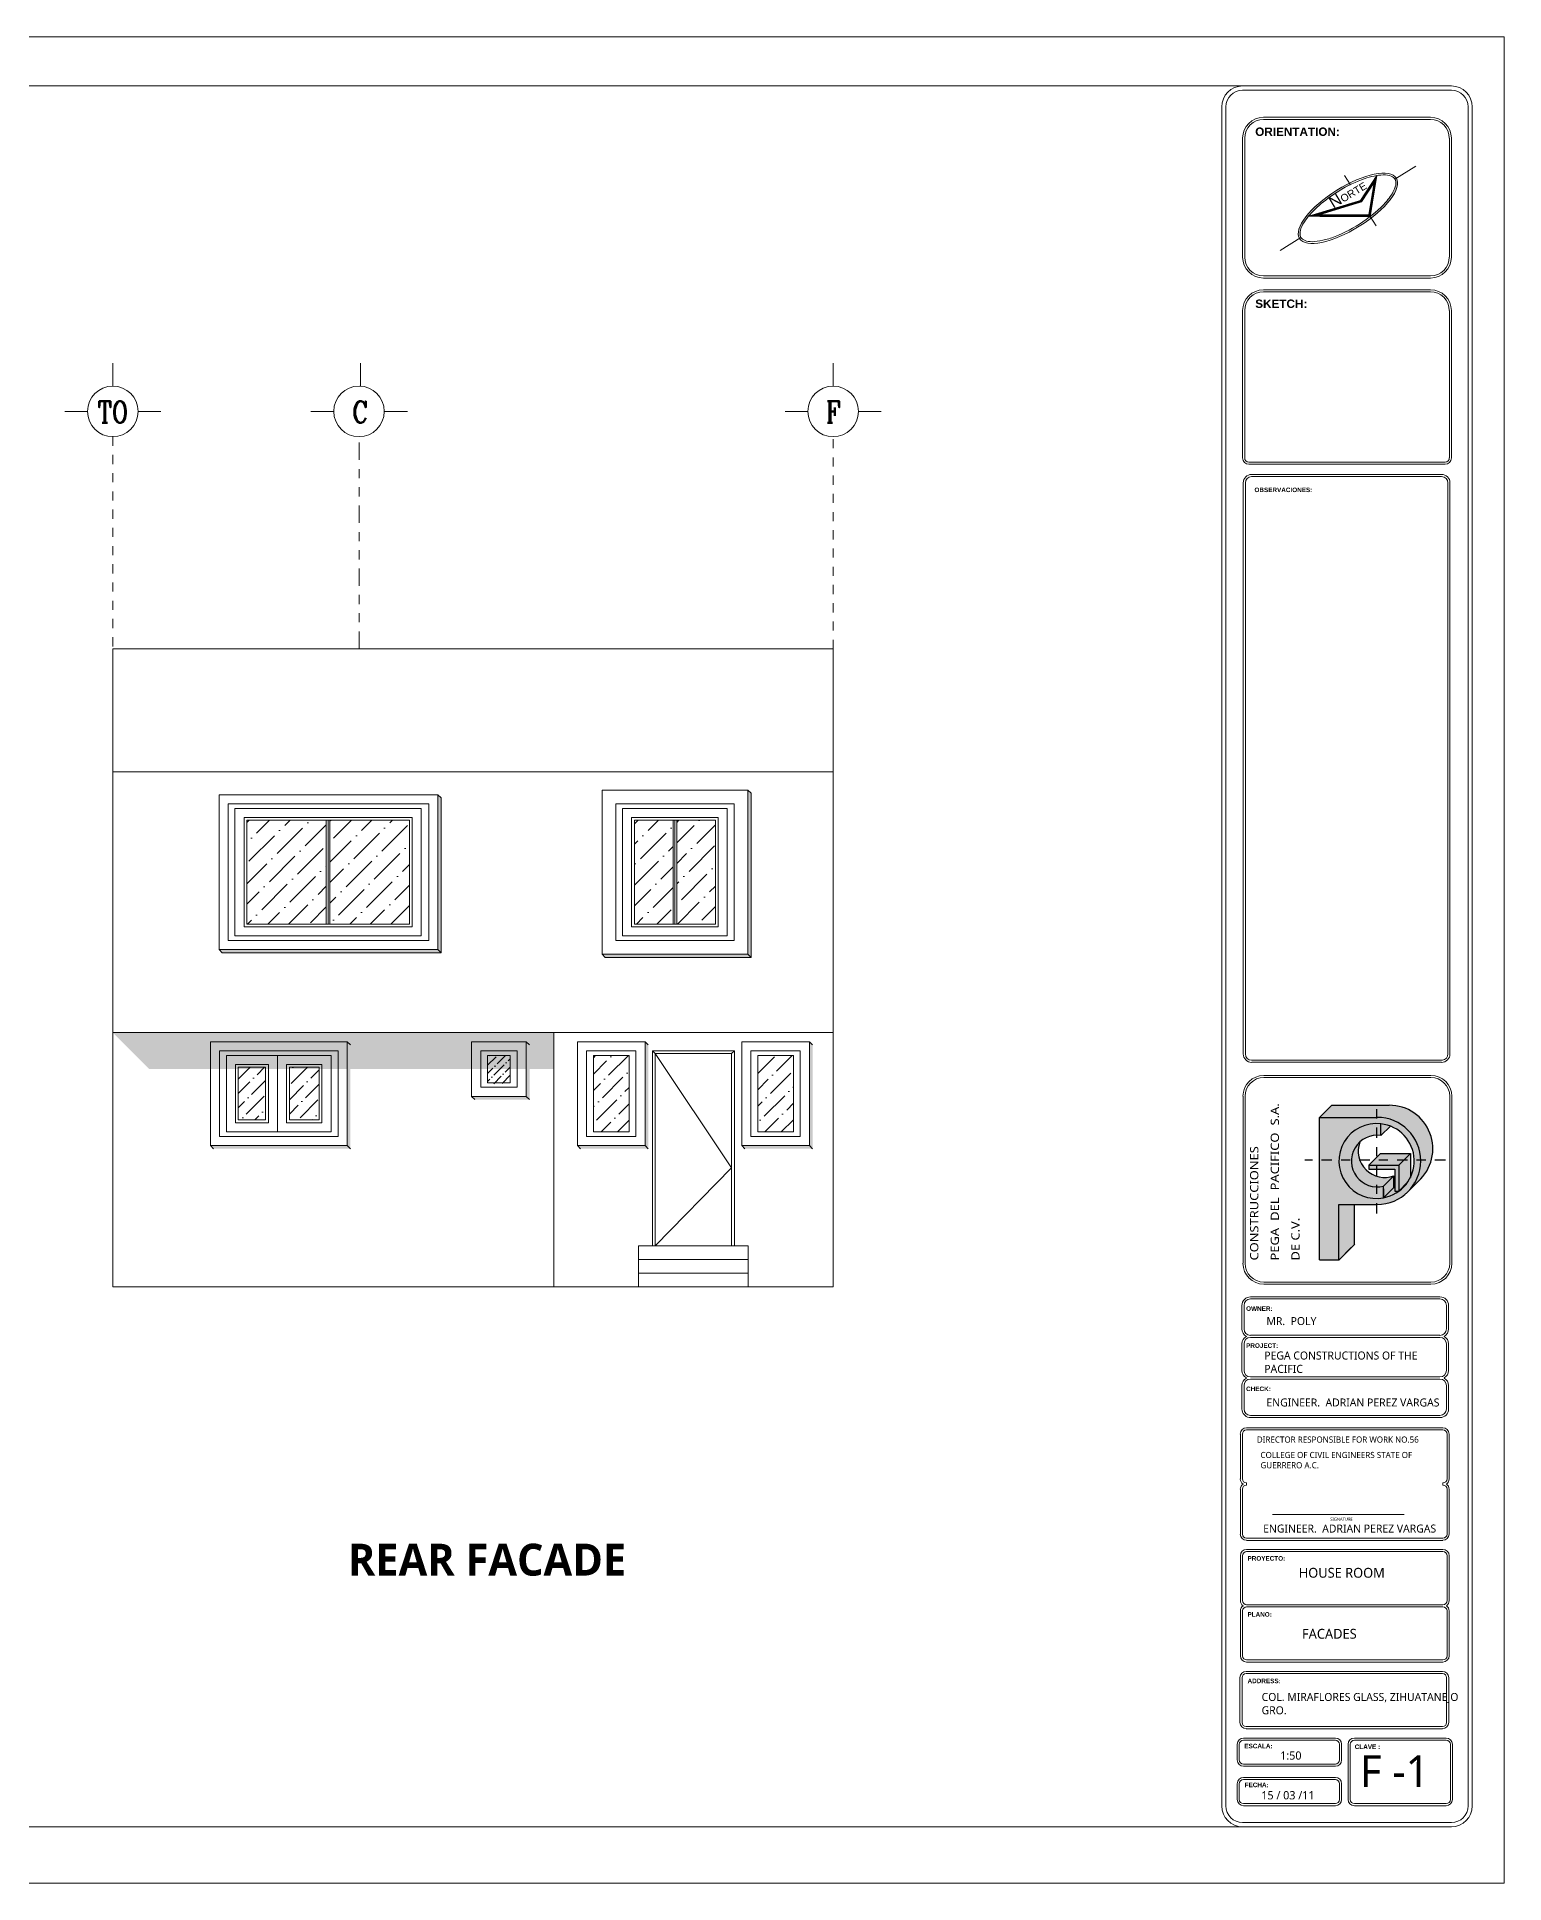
# Model space of a CAD drawing. Extents: x -111 to 1137, y -130 to 54.
# Drawn here: x 492.55 to 508.64, y 20.96 to 41.21 of the extents above; entities that cross this region are included whole.
import ezdxf
from ezdxf.enums import TextEntityAlignment as Align

# ---------------------------------------------------------------- set-up
doc = ezdxf.new("R2010")
doc.units = 0
doc.linetypes.add('CENTRO', pattern=[50.8, 31.75, -6.35, 6.35, -6.35])
doc.linetypes.add('DIVIDE2', pattern=[15.875, 6.35, -3.175, 0, -3.175, 0, -3.175])
doc.layers.get('0').update_dxf_attribs({"lineweight": 0})
for name, color, linetype, lineweight in [('EJES', 51, 'DIVIDE2', 0), ('ejes 1', 30, 'Continuous', 0), ('FACHADAS', 7, 'Continuous', 0), ('muro', 7, 'Continuous', 18), ('Muro div', 150, 'Continuous', 18), ('Pluma2', 2, 'Continuous', 20), ('TEXTOS', 5, 'Continuous', 20), ('VENTANAS', 4, 'Continuous', 9)]:
    doc.layers.add(name, color=color, linetype=linetype, lineweight=lineweight)
doc.layers.add('TEXTO', color=164, linetype='Continuous')
doc.layers.add('VPORTS', color=7, linetype='Continuous')
doc.styles.add('COMPLEX', font='complex.shx', dxfattribs={"height": 0.25})
doc.styles.add('SANSSERIFBOLD', font='sasb____.pfb')
pattern_1 = [(45, (577.99714, 70.8373), (0.0841899, 0.3086963), [0.396875, -0.079375, 0, -0.079375])]
pattern_2 = [(45, (618.05378, 128.4005), (0.06735192, 0.24695704), [0.3175, -0.0635, 0, -0.0635])]

# ---------------------------------------------------------------- blocks, each defined once
blk = doc.blocks.new('pro')
at = {"layer": 'Pluma2', "color": 5}
for p, q in [((702.22, -216.316), (702.22, -217.774)), ((702.288, -216.316), (702.288, -217.774)), ((708.812, -216.112), (702.424, -216.112)), ((708.812, -216.18), (702.424, -216.18)), ((708.948, -217.774), (708.948, -216.316)), ((709.016, -217.774), (709.016, -216.316)), ((702.22, -218.113), (702.22, -219.571)), ((702.288, -218.113), (702.288, -219.571)), ((708.812, -217.909), (702.424, -217.909)), ((702.424, -217.909), (708.812, -217.909)), ((708.812, -217.977), (702.424, -217.977)), ((702.424, -217.977), (708.812, -217.977)), ((708.948, -219.571), (708.948, -218.113)), ((709.016, -219.571), (709.016, -218.113)), ((702.424, -219.707), (708.812, -219.707)), ((702.424, -219.775), (708.812, -219.775))]:
    blk.add_line(p, q, dxfattribs=at)
for centre, radius, start, end in [((702.424, -216.316), 0.204, 90, 180), ((702.424, -216.316), 0.136, 90, 180), ((708.812, -216.316), 0.204, 360, 90), ((708.812, -216.316), 0.136, 360, 90), ((702.424, -217.774), 0.204, 180, 236.44269), ((702.424, -218.113), 0.204, 123.55731, 180), ((702.424, -217.774), 0.136, 180, 270), ((702.424, -218.113), 0.136, 90, 180), ((708.812, -217.774), 0.136, 270, 0), ((708.812, -218.113), 0.136, 360, 90), ((708.812, -217.774), 0.204, 303.55731, 0), ((708.812, -218.113), 0.204, 360, 56.44269), ((702.424, -219.571), 0.204, 180, 270), ((702.424, -219.571), 0.136, 180, 270), ((708.812, -219.571), 0.204, 270, 0), ((708.812, -219.571), 0.136, 270, 0)]:
    blk.add_arc(centre, radius, start, end, dxfattribs=at)
at = {"layer": 'Pluma2', "color": 5, "style": 'SANSSERIFBOLD'}
for s, p in [('PROYECTO:', (702.452, -216.476)), ('PLANO:', (702.452, -218.299))]:
    blk.add_text(s, height=0.148, dxfattribs=at).set_placement(p)
blk = doc.blocks.new('obs')
for p, q in [((702.33, -183.024), (702.33, -201.617)), ((708.99, -201.617), (708.99, -183.024))]:
    blk.add_line(p, q)
at = {"layer": 'Pluma2', "color": 5}
for p, q in [((702.397, -201.617), (702.397, -183.024)), ((702.601, -182.753), (708.786, -182.753)), ((702.601, -182.821), (708.786, -182.821)), ((709.058, -201.617), (709.058, -183.024)), ((702.612, -201.819), (708.813, -201.819)), ((702.612, -201.888), (708.786, -201.888))]:
    blk.add_line(p, q, dxfattribs=at)
for centre, radius, start, end in [((702.601, -183.024), 0.272, 90, 180), ((702.601, -183.024), 0.204, 90, 180), ((708.786, -183.024), 0.272, 360, 90), ((708.786, -183.024), 0.204, 0, 90), ((702.601, -201.617), 0.272, 180, 270), ((702.601, -201.617), 0.204, 180, 270), ((708.786, -201.617), 0.272, 270, 0), ((708.786, -201.617), 0.204, 277.59504, 360)]:
    blk.add_arc(centre, radius, start, end, dxfattribs=at)
at = {"layer": 'Pluma2', "color": 5, "style": 'SANSSERIFBOLD'}
blk.add_text('OBSERVACIONES:', height=0.14797, dxfattribs=at).set_placement((702.694, -183.326))
blk = doc.blocks.new('esc')
at = {"layer": 'Pluma2', "color": 5}
for p, q in [((702.132, -224.09), (702.132, -224.6)), ((702.2, -224.09), (702.2, -224.6)), ((705.326, -223.886), (702.336, -223.886)), ((705.326, -223.954), (702.336, -223.954)), ((705.462, -224.6), (705.462, -224.09)), ((705.53, -224.6), (705.53, -224.09)), ((702.336, -224.736), (705.326, -224.736)), ((702.336, -224.804), (705.326, -224.804))]:
    blk.add_line(p, q, dxfattribs=at)
for centre, radius, start, end in [((702.336, -224.09), 0.204, 90, 180), ((702.336, -224.09), 0.136, 90, 180), ((705.326, -224.09), 0.204, 0, 90), ((705.326, -224.09), 0.136, 0, 90), ((702.336, -224.6), 0.204, 180, 270), ((702.336, -224.6), 0.136, 180, 270), ((705.326, -224.6), 0.204, 270, 0), ((705.326, -224.6), 0.136, 270, 360)]:
    blk.add_arc(centre, radius, start, end, dxfattribs=at)
at = {"layer": 'Pluma2', "color": 5, "style": 'SANSSERIFBOLD'}
blk.add_text('ESCALA:', height=0.148, dxfattribs=at).set_placement((702.364, -224.22))
blk = doc.blocks.new('fec')
at = {"layer": 'Pluma2', "color": 5}
for p, q in [((705.326, -225.169), (702.336, -225.169)), ((705.326, -225.237), (702.336, -225.237)), ((702.132, -225.373), (702.132, -225.883)), ((702.2, -225.373), (702.2, -225.883)), ((705.462, -225.883), (705.462, -225.373)), ((705.53, -225.883), (705.53, -225.373)), ((702.336, -226.019), (705.326, -226.019)), ((702.336, -226.087), (705.326, -226.087))]:
    blk.add_line(p, q, dxfattribs=at)
for centre, radius, start, end in [((702.336, -225.373), 0.204, 90, 180), ((702.336, -225.373), 0.136, 90, 180), ((705.326, -225.373), 0.204, 360, 90), ((705.326, -225.373), 0.136, 0, 90), ((702.336, -225.883), 0.204, 180, 270), ((702.336, -225.883), 0.136, 180, 270), ((705.326, -225.883), 0.204, 270, 0), ((705.326, -225.883), 0.136, 270, 0)]:
    blk.add_arc(centre, radius, start, end, dxfattribs=at)
at = {"layer": 'Pluma2', "color": 5, "style": 'SANSSERIFBOLD'}
blk.add_text('FECHA:', height=0.148, dxfattribs=at).set_placement((702.375, -225.485))
blk = doc.blocks.new('cla')
at = {"layer": 'Pluma2', "color": 5}
for p, q in [((705.741, -224.09), (705.741, -225.883)), ((705.809, -224.09), (705.809, -225.883)), ((708.935, -223.886), (705.945, -223.886)), ((708.935, -223.954), (705.945, -223.954)), ((709.071, -225.883), (709.071, -224.09)), ((709.139, -225.883), (709.139, -224.09)), ((705.741, -225.373), (705.741, -225.883)), ((705.809, -225.373), (705.809, -225.883)), ((709.071, -225.883), (709.071, -225.373)), ((709.139, -225.883), (709.139, -225.373)), ((705.945, -226.019), (708.935, -226.019)), ((705.945, -226.087), (708.935, -226.087))]:
    blk.add_line(p, q, dxfattribs=at)
for centre, radius, start, end in [((705.945, -224.09), 0.204, 90, 180), ((705.945, -224.09), 0.136, 90, 180), ((708.935, -224.09), 0.204, 0, 90), ((708.935, -224.09), 0.136, 0, 90), ((705.945, -225.883), 0.204, 180, 270), ((705.945, -225.883), 0.136, 180, 270), ((708.935, -225.883), 0.204, 270, 0), ((708.935, -225.883), 0.136, 270, 360)]:
    blk.add_arc(centre, radius, start, end, dxfattribs=at)
at = {"layer": 'Pluma2', "color": 5, "style": 'SANSSERIFBOLD'}
blk.add_text('CLAVE :', height=0.148, dxfattribs=at).set_placement((705.958, -224.243))
blk = doc.blocks.new('cuuad')
at = {"layer": 'Pluma2', "color": 5}
for p, q in [((709.104, -170.105), (621.853, -170.105)), ((621.853, -226.774), (621.853, -170.105)), ((709.104, -170.105), (702.308, -170.105)), ((709.104, -170.241), (702.308, -170.241)), ((701.629, -170.785), (701.629, -226.094)), ((701.764, -170.785), (701.764, -226.094)), ((709.648, -226.094), (709.648, -170.785)), ((709.784, -226.094), (709.784, -170.785)), ((621.853, -226.774), (709.104, -226.774)), ((702.308, -226.638), (709.104, -226.638)), ((702.308, -226.774), (709.104, -226.774))]:
    blk.add_line(p, q, dxfattribs=at)
for centre, radius, start, end in [((702.308, -170.785), 0.68, 90, 180), ((702.308, -170.785), 0.544, 90, 180), ((709.104, -170.785), 0.68, 360, 90), ((709.104, -170.785), 0.544, 360, 90), ((702.308, -226.094), 0.68, 180, 270), ((702.308, -226.094), 0.544, 180, 270), ((709.104, -226.094), 0.68, 270, 0), ((709.104, -226.094), 0.544, 270, 0)]:
    blk.add_arc(centre, radius, start, end, dxfattribs=at)
blk = doc.blocks.new('FG')
at = {"layer": 'Pluma2', "color": 5}
for p, q in [((525.16, 453.5), (550.11, 453.5)), ((525.16, 453.19), (550.11, 453.19)), ((522.05, 425.44), (522.05, 450.38)), ((522.36, 425.44), (522.36, 450.38)), ((552.92, 450.38), (552.92, 425.44)), ((553.23, 450.38), (553.23, 425.44)), ((550.11, 422.63), (525.16, 422.63)), ((550.11, 422.32), (525.16, 422.32))]:
    blk.add_line(p, q, dxfattribs=at)
for centre, radius, start, end in [((525.16, 450.38), 3.12, 90, 180), ((525.16, 450.38), 2.81, 90, 180), ((550.11, 450.38), 3.12, 0, 90), ((550.11, 450.38), 2.81, 360, 90), ((525.16, 425.44), 3.12, 180, 270), ((525.16, 425.44), 2.81, 180, 270), ((550.11, 425.44), 3.12, 270, 360), ((550.11, 425.44), 2.81, 270, 0)]:
    blk.add_arc(centre, radius, start, end, dxfattribs=at)
blk = doc.blocks.new('LOGGOO')
h = blk.add_hatch(color=256)
h.set_gradient(color1=(0, 154, 219), color2=(0, 154, 219), one_color=1, tint=0.43)
h.paths.add_polyline_path([(-121.98, 498.28), (-121.98, 500.49), (-130.22, 500.49), (-132.43, 498.28)])
h.paths.add_polyline_path([(-114, 490.45), (-112.07, 490.45, 0.494685), (-119.73, 500.49), (-121.98, 500.49), (-121.98, 498.28), (-121.94, 498.28, -0.409946)])
h.paths.add_polyline_path([(-116.03, 485.03), (-113.82, 487.24, 0.116642), (-112.07, 490.45), (-114, 490.45, -0.188643)])
h = blk.add_hatch(color=256)
h.set_gradient(color1=(0, 154, 219), color2=(0, 154, 219), one_color=1, tint=0.43)
h.paths.add_polyline_path([(-121.98, 497.15), (-121.98, 498.28), (-132.43, 498.28), (-132.43, 490.45), (-128.9, 490.45, -0.413115)])
h.paths.add_polyline_path([(-115.18, 490.45), (-114, 490.45, 0.409946), (-121.94, 498.28), (-121.98, 498.28), (-121.98, 497.15, -0.026903), (-121.25, 497.1), (-121.25, 497.09, -0.377656)])
h.paths.add_polyline_path([(-120.75, 483.63, -0.045231), (-121.98, 483.51), (-121.98, 482.4), (-121.94, 482.4, 0.184868), (-116.64, 484.43), (-116.03, 485.03, 0.188643), (-114, 490.45), (-115.18, 490.45, -0.367376)])
h = blk.add_hatch(color=256)
h.set_gradient(color1=(92, 206, 255), color2=(107, 211, 255), one_color=1, tint=0.71)
h.paths.add_polyline_path([(-121.98, 495.01), (-121.98, 497.15, 0.413115), (-128.9, 490.45), (-126.63, 490.45, -0.402465)])
h.paths.add_polyline_path([(-121.25, 494.96), (-119.53, 496.68, 0.064985), (-121.25, 497.09)])
h.paths.add_polyline_path([(-121.25, 497.1, 0.026903), (-121.98, 497.15), (-121.98, 495.01, -0.039078), (-121.25, 494.96)])
h.paths.add_polyline_path([(-125.11, 493.77, 0.202007), (-126.63, 490.45), (-125.07, 490.45, -0.176667)], flags=17)
h.paths.add_polyline_path([(-121.98, 485.61), (-121.98, 487.55, -0.230259), (-125.07, 490.45), (-126.63, 490.45, 0.419922)], flags=17)
h.paths.add_polyline_path([(-121.98, 483.51), (-121.98, 485.61, -0.419922), (-126.63, 490.45), (-128.9, 490.45, 0.423781)])
h.paths.add_polyline_path([(-118.9, 485.49), (-118.9, 487.62), (-120.75, 485.76), (-120.75, 483.63)])
h.paths.add_polyline_path([(-120.75, 485.76, -0.065925), (-121.98, 485.61), (-121.98, 483.51, 0.045231), (-120.75, 483.63)])
h.paths.add_polyline_path([(-120.75, 485.76), (-118.9, 487.62, -0.163323), (-121.98, 487.55), (-121.98, 485.61, 0.065925)])
h = blk.add_hatch(color=256)
h.set_gradient(color1=(92, 206, 255), color2=(107, 211, 255), one_color=1, tint=0.71)
h.paths.add_polyline_path([(-117.15, 490.45), (-115.88, 491.72), (-121.31, 491.72), (-121.98, 491.05), (-121.98, 490.45)])
h.paths.add_polyline_path([(-118.01, 489.59), (-117.15, 490.45), (-121.98, 490.45), (-121.98, 489.59)])
h.paths.add_polyline_path([(-122.58, 490.45), (-123.44, 489.59), (-121.98, 489.59), (-121.98, 490.45)])
h.paths.add_polyline_path([(-122.58, 490.45), (-121.98, 490.45), (-121.98, 491.05)])
h.paths.add_polyline_path([(-115.88, 490.45), (-117.15, 490.45), (-118.01, 489.59), (-118.01, 484.83), (-116.38, 486.46, 0.036632), (-115.88, 487.32)])
h.paths.add_polyline_path([(-115.88, 491.72), (-117.15, 490.45), (-115.88, 490.45)])
h.paths.add_polyline_path([(-118.74, 488.86), (-118.74, 484.83), (-118.01, 484.83), (-118.01, 489.59), (-121.98, 489.59), (-121.98, 488.86)])
h.paths.add_polyline_path([(-123.44, 489.59), (-123.44, 488.86), (-121.98, 488.86), (-121.98, 489.59)])
h = blk.add_hatch(color=256)
h.set_gradient(color1=(0, 154, 219), color2=(0, 154, 219), one_color=1, tint=0.43)
h.paths.add_polyline_path([(-128.9, 482.4), (-121.98, 482.4), (-121.98, 483.51, -0.423781), (-128.9, 490.45), (-132.43, 490.45), (-132.41, 472.33), (-128.9, 472.33)])
h = blk.add_hatch(color=256)
h.set_gradient(color1=(92, 206, 255), color2=(107, 211, 255), one_color=1, tint=0.71)
h.paths.add_polyline_path([(-116.38, 486.46), (-118.01, 484.83), (-118.74, 484.83), (-118.74, 485.49, -0.009837), (-118.9, 485.49), (-120.75, 483.63, 0.198769)])
h = blk.add_hatch(color=256)
h.set_gradient(color1=(0, 154, 219), color2=(0, 154, 219), one_color=1, tint=0.43)
h.paths.add_polyline_path([(-126.05, 482.4), (-128.9, 482.4), (-128.9, 472.33), (-128.88, 472.33), (-126.68, 474.54), (-126.05, 475.17)])
at = {"linetype": 'CENTRO', "ltscale": 0.06}
for p, q in [((-121.98, 480.75), (-121.98, 501.41)), ((-109.51, 490.45), (-135.13, 490.45))]:
    blk.add_line(p, q, dxfattribs=at)
for p, q in [((-132.43, 498.28), (-130.22, 500.49)), ((-132.43, 498.28), (-121.94, 498.28)), ((-132.41, 472.33), (-132.43, 498.28)), ((-130.22, 500.49), (-119.73, 500.49)), ((-132.43, 497.13), (-132.43, 497.13)), ((-121.25, 495.53), (-121.25, 497.1)), ((-121.25, 494.96), (-121.25, 497.09)), ((-121.25, 494.96), (-119.53, 496.68)), ((-123.44, 489.59), (-121.31, 491.72)), ((-121.31, 491.72), (-115.88, 491.72)), ((-118.01, 489.59), (-115.88, 491.72)), ((-115.88, 491.72), (-115.88, 487.32)), ((-123.44, 489.59), (-118.01, 489.59)), ((-123.44, 489.59), (-123.44, 488.86)), ((-123.44, 488.86), (-118.74, 488.86)), ((-118.74, 488.86), (-118.74, 484.83)), ((-118.01, 489.59), (-118.01, 484.83)), ((-118.9, 487.62), (-120.75, 485.76)), ((-120.75, 483.63), (-120.75, 485.76)), ((-120.75, 483.63), (-118.9, 485.49)), ((-120.75, 485.24), (-120.75, 483.63)), ((-118.9, 485.49), (-118.9, 487.62)), ((-118.9, 487.1), (-118.9, 485.49)), ((-118.74, 484.83), (-118.01, 484.83)), ((-118.01, 484.83), (-116.38, 486.46)), ((-116.64, 484.43), (-113.82, 487.24)), ((-115.25, 486.42), (-115.25, 486.42)), ((-132.43, 483.54), (-132.42, 483.54)), ((-128.9, 472.33), (-128.9, 482.4)), ((-128.9, 482.4), (-121.94, 482.4)), ((-126.05, 475.17), (-126.05, 482.4)), ((-128.88, 472.33), (-126.03, 475.19)), ((-128.88, 472.33), (-126.68, 474.54)), ((-132.41, 472.33), (-128.88, 472.33))]:
    blk.add_line(p, q)
for centre, radius, start, end in [((-121.94, 490.34), 7.94, 270, 90), ((-119.73, 492.55), 7.94, 311.8956, 90), ((-122.08, 490.33), 6.82, 83.0108, 281.1841), ((-121.93, 490.31), 4.7, 81.6451, 284.4903), ((-121.98, 490.33), 6.8, 280.3764, 83.8223), ((-120.54, 492.18), 4.85, 160.7583, 289.8047), ((-118.84, 489.52), 4.03, 269.268, 271.5225)]:
    blk.add_arc(centre, radius, start, end)
at = {"color": 5, "insert": (-145.08, 486.48), "char_height": 1.5, "width": 28.5589, "attachment_point": 2, "rotation": 90}
blk.add_mtext('\\pxb0.25,sm1.5,qd;{\\fLucida Fax|b0|i0|c0|p18;\\W1.2;CONSTRUCCIONES\\PPEGA DEL PACIFICO S.A. DE C.V\\W1.3;\\T1.2;.}', dxfattribs=at)
blk = doc.blocks.new('LOOO')
at = {"lineweight": 40, "xscale": 0.1707383518797769, "yscale": 0.1707383518797769, "zscale": 0.1707383518797769}
blk.add_blockref('FG', (-220.156, 381.468), dxfattribs=at)
at = {"layer": 'VPORTS', "xscale": 0.1399528548084841, "yscale": 0.1399528548084841, "zscale": 0.1399528548084841}
blk.add_blockref('LOGGOO', (-110.537, 388.093), dxfattribs=at)

msp = doc.modelspace()

# ---------------------------------------------------------------- hatches: boundary and pattern name
h = msp.add_hatch(color=256)
h.set_gradient(color1=(138, 138, 138), color2=(138, 138, 138), one_color=1, tint=0.54)
h.paths.add_polyline_path([(496.981, 32.862), (496.946, 32.897), (496.946, 31.197), (496.981, 31.162)])
h.paths.add_polyline_path([(496.946, 31.197), (494.546, 31.197), (494.581, 31.162), (496.981, 31.162)])
h = msp.add_hatch(color=256)
h.set_gradient(color1=(138, 138, 138), color2=(138, 138, 138), one_color=1, tint=0.54)
h.paths.add_polyline_path([(500.346, 31.147), (498.746, 31.147), (498.781, 31.112), (500.381, 31.112)])
h.paths.add_polyline_path([(500.381, 32.912), (500.346, 32.947), (500.346, 31.147), (500.381, 31.112)])
h = msp.add_hatch(color=256)
h.set_gradient(color1=(138, 138, 138), color2=(138, 138, 138), one_color=1, tint=0.54)
h.paths.add_polyline_path([(493.381, 30.287), (498.216, 30.287), (498.216, 29.887), (493.781, 29.887)])
edge = h.paths.add_edge_path(flags=17)
edge.add_line((493.781, 29.887), (498.216, 29.887))
h = msp.add_hatch(color=256)
h.set_gradient(color1=(138, 138, 138), color2=(138, 138, 138), one_color=1, tint=0.54)
h.paths.add_polyline_path([(495.951, 29.049), (494.451, 29.049), (494.486, 29.014), (495.986, 29.014)])
h.paths.add_polyline_path([(495.986, 30.152), (495.951, 30.187), (495.951, 29.049), (495.986, 29.014)])
h = msp.add_hatch(color=256)
h.set_gradient(color1=(138, 138, 138), color2=(138, 138, 138), one_color=1, tint=0.54)
h.paths.add_polyline_path([(497.916, 29.587), (497.316, 29.587), (497.351, 29.552), (497.951, 29.552)])
h.paths.add_polyline_path([(497.951, 30.152), (497.916, 30.187), (497.916, 29.587), (497.951, 29.552)])
h = msp.add_hatch(color=256)
h.set_gradient(color1=(138, 138, 138), color2=(138, 138, 138), one_color=1, tint=0.54)
h.paths.add_polyline_path([(499.254, 29.014), (499.218, 29.049), (498.476, 29.049), (498.511, 29.014)])
h.paths.add_polyline_path([(499.218, 29.049), (499.254, 29.014), (499.254, 30.152), (499.218, 30.187)])
h = msp.add_hatch(color=256)
h.set_gradient(color1=(138, 138, 138), color2=(138, 138, 138), one_color=1, tint=0.54)
h.paths.add_polyline_path([(501.056, 30.152), (501.021, 30.187), (501.021, 29.049), (501.056, 29.014)])
h = msp.add_hatch(color=256)
h.set_gradient(color1=(138, 138, 138), color2=(138, 138, 138), one_color=1, tint=0.54)
h.paths.add_polyline_path([(500.278, 29.049), (500.314, 29.014), (501.056, 29.014), (501.021, 29.049)])
at = {"layer": 'TEXTOS'}
h = msp.add_hatch(color=256, dxfattribs=at)
edge = h.paths.add_edge_path()
edge.add_spline(control_points=[(506.412, 39.008), (506.408, 39.014), (506.405, 39.021), (506.4, 39.045), (506.4, 39.064), (506.412, 39.114), (506.427, 39.145), (506.481, 39.23), (506.529, 39.285), (506.646, 39.394), (506.716, 39.447), (506.844, 39.53), (506.899, 39.561), (506.954, 39.588)], knot_values=[4.450278, 4.450278, 4.450278, 4.450278, 4.573839, 4.573839, 4.817718, 4.817718, 5.114756, 5.114756, 5.546055, 5.546055, 5.977353, 5.977353, 6.283185, 6.283185, 6.283185, 6.283185], degree=3, periodic=0)
edge.add_line((506.954, 39.588), (506.944, 39.605))
edge.add_ellipse((506.927, 39.329), major_axis=(-0.531, -0.331), ratio=0.372425, start_angle=255.1686, end_angle=360)
edge.add_line((506.396, 38.998), (506.412, 39.008))
h = msp.add_hatch(dxfattribs=at)
h.set_pattern_fill('ANSI31', color=256, scale=0.000970388, angle=-103.0631, style=0)
h.set_pattern_definition([(301.936914, (506.5616795, 60.2890368), (0.00261461686, 0.0016297938), [])])
h.paths.add_polyline_path([(507.172, 39.239), (507.243, 39.688), (507.063, 39.414), (506.494, 39.241)])
h.paths.add_polyline_path([(506.61, 39.258), (507.074, 39.399), (507.213, 39.611), (507.157, 39.257)], flags=16)
h = msp.add_hatch(color=256, dxfattribs=at)
edge = h.paths.add_edge_path()
edge.add_spline(control_points=[(507.442, 39.65), (507.45, 39.637), (507.454, 39.622), (507.452, 39.579), (507.444, 39.551), (507.409, 39.48), (507.378, 39.436), (507.293, 39.341), (507.236, 39.289), (507.172, 39.239)], knot_values=[1.832966, 1.832966, 1.832966, 1.832966, 2.080226, 2.080226, 2.375258, 2.375258, 2.736699, 2.736699, 3.141752, 3.141752, 3.141752, 3.141752], degree=3, periodic=0)
edge.add_line((507.172, 39.239), (507.182, 39.222))
edge.add_ellipse((506.927, 39.329), major_axis=(-0.531, -0.331), ratio=0.372425, start_angle=104.8314, end_angle=180)
edge.add_line((507.458, 39.66), (507.442, 39.65))
at = {"layer": 'VENTANAS'}
h = msp.add_hatch(dxfattribs=at)
h.set_pattern_fill('ANSI36', color=256, scale=0.05, style=0)
h.set_pattern_definition(pattern_1)
h.paths.add_polyline_path([(495.722, 32.617), (494.851, 32.617), (494.851, 31.477), (495.722, 31.477)])
h.paths.add_polyline_path([(495.762, 31.477), (496.633, 31.477), (496.633, 32.617), (495.762, 32.617)])
h = msp.add_hatch(dxfattribs=at)
h.set_pattern_fill('ANSI36', color=256, scale=0.05, style=0)
h.set_pattern_definition(pattern_1)
h.paths.add_polyline_path([(499.526, 32.617), (499.101, 32.617), (499.101, 31.477), (499.526, 31.477)])
h.paths.add_polyline_path([(499.99, 32.617), (499.566, 32.617), (499.566, 31.477), (499.99, 31.477)])
h = msp.add_hatch(dxfattribs=at)
h.set_pattern_fill('ANSI36', color=256, scale=0.02, style=0)
h.set_pattern_definition([(45, (618.05378, 128.4005), (0.03367596, 0.123478522), [0.15875, -0.03175, 0, -0.03175])])
h.paths.add_polyline_path([(497.74, 30.037), (497.491, 30.037), (497.491, 29.727), (497.74, 29.727)])
h = msp.add_hatch(dxfattribs=at)
h.set_pattern_fill('ANSI36', color=256, scale=0.04, style=0)
h.set_pattern_definition(pattern_2)
h.paths.add_polyline_path([(499.043, 29.919), (499.043, 30.037), (498.651, 30.037), (498.651, 29.727), (498.651, 29.199), (499.043, 29.199)])
h = msp.add_hatch(dxfattribs=at)
h.set_pattern_fill('ANSI36', color=256, scale=0.04, style=0)
h.set_pattern_definition(pattern_2)
h.paths.add_polyline_path([(500.845, 29.919), (500.845, 30.037), (500.454, 30.037), (500.454, 29.199), (500.845, 29.199)])
h = msp.add_hatch(dxfattribs=at)
h.set_pattern_fill('ANSI36', color=256, scale=0.035, style=0)
h.set_pattern_definition([(45, (618.05378, 128.4005), (0.05893293, 0.21608741), [0.2778125, -0.0555625, 0, -0.0555625])])
h.paths.add_polyline_path([(495.057, 29.907), (494.756, 29.907), (494.756, 29.329), (495.057, 29.329)])
h.paths.add_polyline_path([(495.645, 29.907), (495.317, 29.907), (495.317, 29.329), (495.645, 29.329)])

# ---------------------------------------------------------------- linework, layer by layer
for p, q in [((478.264, 41.209), (508.639, 41.209)), ((508.639, 41.209), (508.639, 20.959)), ((493.381, 33.147), (493.381, 34.497)), ((493.381, 34.497), (501.281, 34.497)), ((501.281, 34.497), (501.281, 33.147)), ((493.381, 30.287), (493.381, 33.147)), ((493.381, 33.147), (501.281, 33.147)), ((501.281, 30.287), (501.281, 33.147)), ((496.946, 32.897), (496.981, 32.862)), ((496.981, 31.162), (496.981, 32.862)), ((500.346, 32.947), (500.381, 32.912)), ((500.381, 31.112), (500.381, 32.912)), ((494.646, 31.297), (494.646, 32.797)), ((494.646, 32.797), (494.646, 31.297)), ((494.646, 32.797), (495.946, 32.797)), ((494.646, 32.797), (494.646, 31.297)), ((496.846, 31.297), (496.846, 32.797)), ((496.846, 32.797), (496.846, 31.297)), ((498.896, 31.297), (498.896, 32.797)), ((498.896, 32.797), (499.951, 32.797)), ((498.896, 32.797), (500.196, 32.797)), ((498.896, 32.797), (498.896, 31.297)), ((494.546, 31.197), (494.581, 31.162)), ((494.646, 31.297), (495.946, 31.297)), ((496.946, 31.197), (496.981, 31.162)), ((498.896, 31.297), (499.951, 31.297)), ((498.896, 31.297), (500.196, 31.297)), ((494.581, 31.162), (496.981, 31.162)), ((498.746, 31.147), (498.781, 31.112)), ((498.781, 31.112), (500.381, 31.112)), ((500.346, 31.147), (500.381, 31.112)), ((493.381, 30.287), (501.281, 30.287)), ((493.381, 30.287), (493.381, 27.499)), ((495.951, 30.187), (495.986, 30.152)), ((497.916, 30.187), (497.951, 30.152)), ((498.216, 27.499), (498.216, 30.287)), ((499.218, 30.187), (499.254, 30.152)), ((501.021, 30.187), (501.056, 30.152)), ((501.281, 30.287), (501.281, 27.499)), ((494.551, 29.727), (494.551, 30.087)), ((499.298, 27.949), (499.298, 30.087)), ((499.298, 30.087), (500.198, 30.087)), ((499.328, 30.057), (499.298, 30.087)), ((499.328, 27.949), (499.328, 30.057)), ((499.328, 30.057), (500.168, 30.057)), ((499.328, 30.057), (500.168, 28.803)), ((500.168, 30.057), (500.198, 30.087)), ((500.168, 27.949), (500.168, 30.057)), ((500.198, 27.949), (500.198, 30.087)), ((497.316, 29.587), (497.351, 29.552)), ((497.916, 29.587), (497.951, 29.552)), ((494.451, 29.049), (494.486, 29.014)), ((495.951, 29.049), (495.986, 29.014)), ((498.476, 29.049), (498.511, 29.014)), ((499.218, 29.049), (499.254, 29.014)), ((500.278, 29.049), (500.314, 29.014)), ((501.021, 29.049), (501.056, 29.014)), ((499.328, 27.949), (500.168, 28.803)), ((499.148, 27.949), (500.348, 27.949)), ((499.148, 27.949), (499.148, 27.499)), ((500.348, 27.949), (500.348, 27.499)), ((499.148, 27.799), (500.348, 27.799)), ((499.148, 27.649), (500.348, 27.649)), ((493.381, 27.499), (501.281, 27.499)), ((505.858, 26.967), (507.936, 26.967)), ((505.858, 26.943), (507.936, 26.943)), ((505.843, 26.064), (507.936, 26.064)), ((505.858, 26.088), (507.936, 26.088)), ((505.815, 25.347), (505.815, 25.324)), ((507.968, 25.347), (507.968, 25.324)), ((506.099, 25.003), (507.543, 25.003))]:
    msp.add_line(p, q)
msp.add_lwpolyline([(478.264, 41.209), (508.639, 41.209), (508.639, 20.959), (478.264, 20.959)], close=True)
at = {"layer": 'EJES', "ltscale": 0.01}
for p, q in [((493.381, 36.824), (493.381, 34.497)), ((501.281, 34.497), (501.281, 36.824))]:
    msp.add_line(p, q, dxfattribs=at)
at = {"layer": 'EJES', "ltscale": 0.03}
msp.add_line((496.081, 34.497), (496.081, 36.824), dxfattribs=at)
at = {"layer": 'ejes 1', "color": 0}
for p, q in [((493.381, 37.377), (493.381, 37.629)), ((496.096, 37.377), (496.096, 37.629)), ((501.281, 37.377), (501.281, 37.629)), ((492.853, 37.101), (493.104, 37.101)), ((493.657, 37.101), (493.909, 37.101)), ((495.804, 37.101), (495.553, 37.101)), ((496.361, 37.101), (496.612, 37.101)), ((501.004, 37.101), (500.753, 37.101)), ((501.557, 37.101), (501.809, 37.101))]:
    msp.add_line(p, q, dxfattribs=at)
at = {"layer": 'ejes 1', "color": 33}
for centre in [(493.381, 37.101), (496.081, 37.101), (501.281, 37.101)]:
    msp.add_circle(centre, 0.277, dxfattribs=at)
at = {"layer": 'FACHADAS', "color": 1}
for p, q in [((496.763, 32.747), (494.721, 32.747)), ((494.721, 32.747), (494.721, 31.347)), ((496.663, 32.647), (494.821, 32.647)), ((494.821, 32.647), (494.821, 31.447)), ((496.663, 32.647), (496.275, 32.647)), ((496.663, 32.647), (496.663, 31.447)), ((496.763, 32.747), (496.763, 31.347)), ((498.971, 32.747), (498.971, 31.347)), ((498.971, 32.747), (500.12, 32.747)), ((500.02, 32.647), (499.071, 32.647)), ((499.071, 32.647), (499.071, 31.447)), ((500.02, 32.647), (500.02, 31.447)), ((500.12, 32.747), (500.12, 31.347)), ((496.663, 31.447), (494.821, 31.447)), ((496.663, 31.447), (496.275, 31.447)), ((500.02, 31.447), (499.071, 31.447)), ((496.763, 31.347), (494.721, 31.347)), ((500.12, 31.347), (498.971, 31.347)), ((495.775, 30.037), (494.626, 30.037)), ((494.626, 30.037), (494.626, 29.199)), ((495.187, 30.037), (495.187, 29.199)), ((495.775, 30.037), (495.775, 29.199)), ((497.74, 30.037), (497.491, 30.037)), ((497.491, 30.037), (497.491, 29.737)), ((497.74, 30.037), (497.74, 29.737)), ((499.043, 30.037), (498.651, 30.037)), ((498.651, 30.037), (498.651, 29.727)), ((499.043, 30.037), (499.043, 29.727)), ((500.845, 30.037), (500.454, 30.037)), ((500.454, 30.037), (500.454, 29.199)), ((500.845, 30.037), (500.454, 30.037)), ((500.845, 30.037), (500.845, 29.727)), ((495.087, 29.937), (494.726, 29.937)), ((494.726, 29.937), (494.726, 29.299)), ((495.087, 29.937), (495.087, 29.299)), ((495.675, 29.937), (495.287, 29.937)), ((495.287, 29.937), (495.287, 29.299)), ((495.675, 29.937), (495.675, 29.299)), ((499.043, 29.199), (499.043, 29.919)), ((500.845, 29.199), (500.845, 29.919)), ((497.74, 29.737), (497.491, 29.737)), ((498.651, 29.199), (498.651, 29.751)), ((495.775, 29.199), (494.626, 29.199)), ((495.087, 29.299), (494.726, 29.299)), ((495.675, 29.299), (495.287, 29.299)), ((499.043, 29.199), (498.651, 29.199)), ((500.845, 29.199), (500.454, 29.199))]:
    msp.add_line(p, q, dxfattribs=at)
at = {"layer": 'FACHADAS', "color": 134}
for p, q in [((494.851, 32.617), (494.851, 31.477)), ((496.633, 32.617), (494.851, 32.617)), ((495.722, 32.617), (495.722, 31.477)), ((495.742, 32.617), (495.742, 31.477)), ((495.762, 32.617), (495.762, 31.477)), ((496.633, 32.617), (496.633, 31.477)), ((499.99, 32.617), (499.101, 32.617)), ((499.101, 32.617), (499.101, 31.477)), ((499.526, 32.617), (499.526, 31.477)), ((499.546, 32.617), (499.546, 31.477)), ((499.566, 32.617), (499.566, 31.477)), ((499.99, 32.617), (499.99, 31.477)), ((496.633, 31.477), (494.851, 31.477)), ((499.99, 31.477), (499.101, 31.477)), ((495.057, 29.907), (494.756, 29.907)), ((494.756, 29.907), (494.756, 29.329)), ((495.057, 29.907), (495.057, 29.329)), ((495.645, 29.907), (495.317, 29.907)), ((495.317, 29.907), (495.317, 29.329)), ((495.645, 29.907), (495.645, 29.329)), ((495.057, 29.329), (494.756, 29.329)), ((495.645, 29.329), (495.317, 29.329))]:
    msp.add_line(p, q, dxfattribs=at)
at = {"layer": 'Muro div'}
for p, q in [((494.546, 32.897), (496.946, 32.897)), ((494.546, 32.897), (494.546, 31.197)), ((496.946, 32.897), (496.946, 31.197)), ((498.746, 32.947), (500.346, 32.947)), ((498.746, 32.947), (498.746, 31.147)), ((500.346, 32.947), (500.346, 31.147)), ((494.646, 32.797), (496.846, 32.797)), ((494.646, 32.797), (494.646, 31.297)), ((496.846, 32.797), (496.846, 31.297)), ((498.896, 32.797), (500.196, 32.797)), ((498.896, 32.797), (498.896, 31.297)), ((500.196, 32.797), (500.196, 31.297)), ((494.546, 31.197), (496.946, 31.197)), ((494.646, 31.297), (496.846, 31.297)), ((498.896, 31.297), (500.196, 31.297)), ((498.746, 31.147), (500.346, 31.147)), ((494.451, 30.187), (495.951, 30.187)), ((494.451, 30.187), (494.451, 29.049)), ((495.951, 30.187), (495.951, 29.049)), ((497.316, 30.187), (497.916, 30.187)), ((497.316, 29.587), (497.316, 30.187)), ((497.916, 29.587), (497.916, 30.187)), ((498.476, 30.187), (499.218, 30.187)), ((498.476, 29.727), (498.476, 30.187)), ((498.476, 30.187), (498.476, 29.049)), ((499.218, 29.727), (499.218, 30.187)), ((499.218, 30.187), (499.218, 29.049)), ((500.278, 29.727), (500.278, 30.187)), ((500.278, 30.187), (501.021, 30.187)), ((500.278, 30.187), (501.021, 30.187)), ((500.278, 30.187), (500.278, 29.049)), ((501.021, 29.727), (501.021, 30.187)), ((501.021, 30.187), (501.021, 29.049)), ((494.551, 30.087), (495.851, 30.087)), ((494.551, 30.087), (494.551, 29.149)), ((495.851, 30.087), (495.851, 29.149)), ((497.416, 30.087), (497.816, 30.087)), ((497.416, 29.687), (497.416, 30.087)), ((497.816, 29.687), (497.816, 30.087)), ((498.576, 30.087), (499.118, 30.087)), ((498.576, 29.727), (498.576, 30.087)), ((498.576, 30.087), (498.576, 29.149)), ((499.118, 29.727), (499.118, 30.087)), ((499.118, 30.087), (499.118, 29.149)), ((500.378, 30.087), (500.921, 30.087)), ((500.378, 29.727), (500.378, 30.087)), ((500.378, 30.087), (500.921, 30.087)), ((500.378, 29.727), (500.378, 30.087)), ((500.378, 30.087), (500.378, 29.149)), ((500.921, 29.727), (500.921, 30.087)), ((500.921, 30.087), (500.921, 29.149)), ((497.316, 29.587), (497.916, 29.587)), ((497.416, 29.687), (497.816, 29.687)), ((494.451, 29.049), (495.951, 29.049)), ((494.551, 29.149), (495.851, 29.149)), ((498.476, 29.049), (499.218, 29.049)), ((498.576, 29.149), (499.118, 29.149)), ((500.278, 29.049), (501.021, 29.049)), ((500.378, 29.149), (500.921, 29.149))]:
    msp.add_line(p, q, dxfattribs=at)
at = {"layer": 'Pluma2', "color": 5}
for p, q in [((508.639, 40.75), (508.639, 20.959)), ((506.001, 40.327), (507.832, 40.327)), ((506.001, 40.304), (507.832, 40.304)), ((505.772, 38.793), (505.772, 40.098)), ((505.795, 38.793), (505.795, 40.098)), ((508.039, 40.098), (508.039, 38.793)), ((508.061, 40.098), (508.061, 38.793)), ((507.832, 38.587), (506.001, 38.587)), ((507.832, 38.564), (506.001, 38.564)), ((507.832, 38.436), (506.001, 38.436)), ((506.001, 38.436), (506.894, 38.436)), ((506.894, 38.436), (506.001, 38.436)), ((507.832, 38.413), (506.001, 38.413)), ((506.894, 38.413), (506.001, 38.413)), ((505.772, 38.207), (505.772, 36.59)), ((505.772, 37.303), (505.772, 38.207)), ((505.772, 38.207), (505.772, 37.28)), ((505.795, 38.207), (505.795, 36.59)), ((505.795, 38.207), (505.795, 37.303)), ((508.039, 36.59), (508.039, 38.207)), ((508.039, 37.303), (508.039, 38.207)), ((508.061, 36.59), (508.061, 38.207)), ((508.061, 37.28), (508.061, 38.207)), ((505.84, 36.544), (507.993, 36.544)), ((505.84, 36.521), (507.993, 36.521)), ((505.858, 27.389), (507.936, 27.389)), ((505.858, 27.366), (507.936, 27.366)), ((505.764, 27.037), (505.764, 27.295)), ((505.787, 27.037), (505.787, 27.295)), ((508.006, 27.295), (508.006, 27.037)), ((508.03, 27.295), (508.03, 27.037)), ((505.764, 26.581), (505.764, 26.873)), ((505.787, 26.581), (505.787, 26.873)), ((508.006, 26.873), (508.006, 26.581)), ((508.03, 26.873), (508.03, 26.581)), ((505.764, 26.158), (505.764, 26.416)), ((505.787, 26.158), (505.787, 26.416)), ((507.936, 26.51), (505.858, 26.51)), ((505.858, 26.51), (507.936, 26.51)), ((507.936, 26.487), (505.858, 26.487)), ((505.858, 26.487), (507.936, 26.487)), ((508.006, 26.416), (508.006, 26.158)), ((508.03, 26.416), (508.03, 26.158)), ((507.968, 25.953), (505.815, 25.953)), ((507.968, 25.93), (505.815, 25.93)), ((505.747, 25.884), (505.747, 25.393)), ((505.77, 25.884), (505.77, 25.393)), ((508.014, 25.393), (508.014, 25.884)), ((508.037, 25.393), (508.037, 25.884)), ((505.747, 25.278), (505.747, 24.787)), ((505.77, 25.278), (505.77, 24.787)), ((508.014, 24.787), (508.014, 25.278)), ((508.037, 24.787), (508.037, 25.278)), ((505.815, 24.741), (507.968, 24.741)), ((505.815, 24.718), (507.968, 24.718)), ((505.742, 23.212), (505.742, 22.721)), ((505.765, 23.212), (505.765, 22.721)), ((507.963, 23.281), (505.811, 23.281)), ((507.963, 23.258), (505.811, 23.258)), ((508.009, 22.721), (508.009, 23.212)), ((508.032, 22.721), (508.032, 23.212)), ((505.811, 22.675), (507.963, 22.675)), ((507.963, 22.652), (505.811, 22.652))]:
    msp.add_line(p, q, dxfattribs=at)
for centre, radius, start, end in [((506.001, 40.098), 0.229, 90, 180), ((506.001, 40.098), 0.206, 90, 180), ((507.832, 40.098), 0.229, 0, 90), ((507.832, 40.098), 0.206, 360, 90), ((506.001, 38.793), 0.229, 180, 270), ((506.001, 38.793), 0.206, 180, 270), ((507.832, 38.793), 0.229, 270, 360), ((507.832, 38.793), 0.206, 270, 0), ((506.001, 38.207), 0.229, 90, 180), ((506.001, 38.207), 0.229, 90, 180), ((506.001, 38.207), 0.206, 90, 180), ((507.832, 38.207), 0.229, 0, 90), ((507.832, 38.207), 0.206, 0, 90), ((505.84, 36.59), 0.0687, 180, 270), ((505.84, 36.59), 0.0458, 180, 270), ((507.993, 36.59), 0.0687, 270, 0), ((507.993, 36.59), 0.0458, 270, 0), ((505.858, 27.295), 0.094, 90, 180), ((505.858, 27.295), 0.0705, 90, 180), ((507.936, 27.295), 0.094, 360, 90), ((507.936, 27.295), 0.0705, 360, 90), ((505.858, 27.037), 0.094, 180, 241.0458), ((505.858, 26.873), 0.094, 118.9542, 180), ((505.858, 27.037), 0.0705, 180, 270), ((505.858, 26.873), 0.0705, 90, 180), ((507.936, 27.037), 0.0705, 270, 0), ((507.936, 26.873), 0.0705, 360, 90), ((507.936, 27.037), 0.094, 298.9542, 0), ((507.936, 26.873), 0.094, 0, 61.0458), ((505.858, 26.581), 0.094, 180, 241.045), ((505.858, 26.581), 0.0705, 180, 270), ((507.936, 26.581), 0.0705, 270, 0), ((507.936, 26.581), 0.094, 298.955, 360), ((505.858, 26.416), 0.094, 118.955, 180), ((505.858, 26.416), 0.0705, 90, 180), ((507.936, 26.416), 0.0705, 360, 90), ((507.936, 26.416), 0.094, 360, 61.045), ((505.864, 26.162), 0.1, 182.2024, 258.0122), ((505.858, 26.158), 0.0705, 180, 270), ((507.936, 26.158), 0.0705, 270, 0), ((507.936, 26.158), 0.094, 270.0021, 359.9986), ((505.815, 25.884), 0.0687, 90, 180), ((505.815, 25.884), 0.0458, 90, 180), ((507.968, 25.884), 0.0687, 360, 90), ((507.968, 25.884), 0.0458, 360, 90), ((505.815, 25.393), 0.0687, 180, 236.4427), ((505.815, 25.278), 0.0687, 123.5573, 180), ((505.815, 25.393), 0.0458, 180, 270), ((505.815, 25.278), 0.0458, 90, 180), ((507.968, 25.393), 0.0458, 270, 0), ((507.968, 25.278), 0.0458, 360, 90), ((507.968, 25.393), 0.0687, 303.5573, 0), ((507.968, 25.278), 0.0687, 360, 56.4427), ((505.815, 24.787), 0.0687, 180, 270), ((505.815, 24.787), 0.0458, 180, 270), ((507.968, 24.787), 0.0687, 270, 0), ((507.968, 24.787), 0.0458, 270, 0), ((505.811, 23.212), 0.0687, 90, 180), ((505.811, 23.212), 0.0458, 90, 180), ((507.963, 23.212), 0.0687, 360, 90), ((507.963, 23.212), 0.0458, 360, 90), ((505.811, 22.721), 0.0687, 180, 270), ((505.811, 22.721), 0.0458, 180, 270), ((507.963, 22.721), 0.0687, 270, 0), ((507.963, 22.721), 0.0458, 270, 0)]:
    msp.add_arc(centre, radius, start, end, dxfattribs=at)
at = {"layer": 'TEXTOS'}
for p, q in [((506.89, 39.69), (506.954, 39.588)), ((507.442, 39.65), (507.67, 39.792)), ((507.063, 39.414), (507.243, 39.688)), ((507.074, 39.399), (507.213, 39.611)), ((507.157, 39.257), (507.213, 39.611)), ((507.172, 39.239), (507.243, 39.688)), ((507.063, 39.414), (506.494, 39.241)), ((507.074, 39.399), (506.61, 39.258)), ((507.063, 39.414), (507.063, 39.414)), ((506.502, 39.25), (506.494, 39.25)), ((507.172, 39.239), (506.494, 39.241)), ((507.157, 39.257), (506.61, 39.258)), ((507.172, 39.239), (507.235, 39.137)), ((506.184, 38.866), (506.412, 39.008))]:
    msp.add_line(p, q, dxfattribs=at)
msp.add_ellipse((506.927, 39.329), major_axis=(-0.531, -0.331), ratio=0.372425, dxfattribs=at)
msp.add_open_spline([(506.412, 39.008), (506.421, 38.994), (506.435, 38.983), (506.477, 38.967), (506.504, 38.962), (506.571, 38.963), (506.609, 38.968), (506.693, 38.987), (506.739, 39.001), (506.886, 39.058), (506.993, 39.114), (507.187, 39.245), (507.274, 39.32), (507.378, 39.436), (507.409, 39.48), (507.444, 39.551), (507.452, 39.579), (507.454, 39.625), (507.448, 39.643), (507.426, 39.67), (507.408, 39.681), (507.357, 39.695), (507.324, 39.697), (507.227, 39.689), (507.154, 39.671), (506.983, 39.607), (506.884, 39.556), (506.716, 39.447), (506.646, 39.394), (506.529, 39.285), (506.481, 39.23), (506.427, 39.145), (506.412, 39.114), (506.4, 39.064), (506.4, 39.045), (506.405, 39.021), (506.408, 39.014), (506.412, 39.008)], degree=3, knots=[0, 0, 0, 0, 0.274003, 0.274003, 0.548006, 0.548006, 0.822009, 0.822009, 1.096012, 1.096012, 1.667016, 1.667016, 2.23802, 2.23802, 2.59946, 2.59946, 2.894493, 2.894493, 3.18619, 3.18619, 3.477887, 3.477887, 3.769584, 3.769584, 4.220407, 4.220407, 4.756109, 4.756109, 5.187408, 5.187408, 5.618707, 5.618707, 5.915744, 5.915744, 6.159624, 6.159624, 6.283185, 6.283185, 6.283185, 6.283185], dxfattribs=at)

# ---------------------------------------------------------------- block references
at = {"layer": 'muro', "xscale": 0.3369428916316792, "yscale": 0.3369428916316792, "zscale": 0.3369428916316792}
for name, p in [('cuuad', (269.134, 97.986)), ('obs', (269.134, 97.986)), ('pro', (269.139, 97.435)), ('esc', (269.134, 97.986)), ('cla', (269.134, 97.986)), ('fec', (269.134, 97.986))]:
    msp.add_blockref(name, p, dxfattribs=at)
at = {"layer": 'VPORTS', "xscale": 0.4301164476992199, "yscale": 0.4301164476992199, "zscale": 0.4301164476992199}
msp.add_blockref('LOOO', (562.131, -167.562), dxfattribs=at)

# ---------------------------------------------------------------- texts
at = {"layer": 'ejes 1', "color": 6, "linetype": 'Continuous', "lineweight": 20, "style": 'COMPLEX', "width": 0.8}
for s, height, p in [('TO', 0.2377, (493.383, 37.093)), ('C', 0.238, (496.093, 37.093)), ('F', 0.238, (501.283, 37.093))]:
    msp.add_text(s, height=height, dxfattribs=at).set_placement(p, align=Align.MIDDLE)
at = {"layer": 'Pluma2', "color": 5, "style": 'SANSSERIFBOLD'}
for s, height, p in [('ORIENTATION:', 0.092, (505.91, 40.123)), ('SKETCH:', 0.092, (505.91, 38.236)), ('OWNER:', 0.0499, (505.81, 27.235)), ('PROJECT:', 0.0499, (505.81, 26.829)), ('CHECK:', 0.0499, (505.81, 26.355)), ('ADDRESS:', 0.0499, (505.826, 23.151))]:
    msp.add_text(s, height=height, dxfattribs=at).set_placement(p)
at = {"layer": 'TEXTO', "attachment_point": 1}
for s, insert, char_height, width in [('{\\fLucida Fax|b0|i0|c0|p18;MR.  POLY}', (506.033, 27.167), 0.08775, 1.84796), ('{\\fLucida Fax|b0|i0|c0|p18;PEGA CONSTRUCTIONS OF THE PACIFIC}', (506.009, 26.789), 0.08775, 1.9724), ('{\\fLucida Fax|b0|i0|c0|p18;ENGINEER.  ADRIAN PEREZ VARGAS}', (506.033, 26.274), 0.08775, 2.81976), ('{\\fLucida Fax|b0|i0|c0|p18;DIRECTOR RESPONSIBLE FOR WORK NO.56}', (505.928, 25.857), 0.0675, 1.90699), ('\\pxsm1,ql;{\\fLucida Fax|b0|i0|c0|p18;COLLEGE OF CIVIL ENGINEERS STATE OF GUERRERO A.C.}', (505.968, 25.688), 0.0675, 1.7679), ('{\\fLucida Fax|b0|i0|c0|p18;SIGNATURE}', (506.733, 24.967), 0.03375, 0.29383), ('{\\fLucida Fax|b0|i0|c0|p18;ENGINEER.  ADRIAN PEREZ VARGAS}', (505.997, 24.891), 0.08775, 2.81976), ('{\\fSegoe UI Semibold|b0|i0|c0|p34;REAR FACADE   }', (495.959, 24.681), 0.35, 5.04997), ('\\pxsm1,qc;{\\fLucida Fax|b0|i0|c0|p18;HOUSE ROOM }', (505.906, 24.416), 0.108, 1.90639), ('\\pxsm1,ql;{\\fLucida Fax|b0|i0|c0|p18;FACADES}', (506.423, 23.747), 0.108, 1.41732), ('\\pxsm1,ql;{\\fLucida Fax|b0|i0|c0|p18;COL. MIRAFLORES GLASS, ZIHUATANEJO GRO.}', (505.98, 23.044), 0.08775, 2.28181), ('\\pxsm1,ql;{\\fLucida Fax|b0|i0|c0|p18;1:50}', (506.184, 22.403), 0.0904, 0.73789), ('\\pxsm1,ql;{\\fLucida Fax|b0|i0|c0|p18;F -1}', (507.059, 22.36), 0.34911, 1.52468), ('\\pxsm1,ql;{\\fLucida Fax|b0|i0|c0|p18;15 / 03 /11}', (505.977, 21.967), 0.0904, 0.73789)]:
    msp.add_mtext(s, dxfattribs=dict(at, insert=insert, char_height=char_height, width=width))
at = {"layer": 'TEXTOS', "insert": (506.701, 39.432), "char_height": 0.12549, "attachment_point": 1, "rotation": 31.0792}
msp.add_mtext('{\\fSwis721 Blk BT|b0|i0|c0|p34;N\\H0.6466x;ORTE}', dxfattribs=at)

doc.saveas('drawing.dxf')
